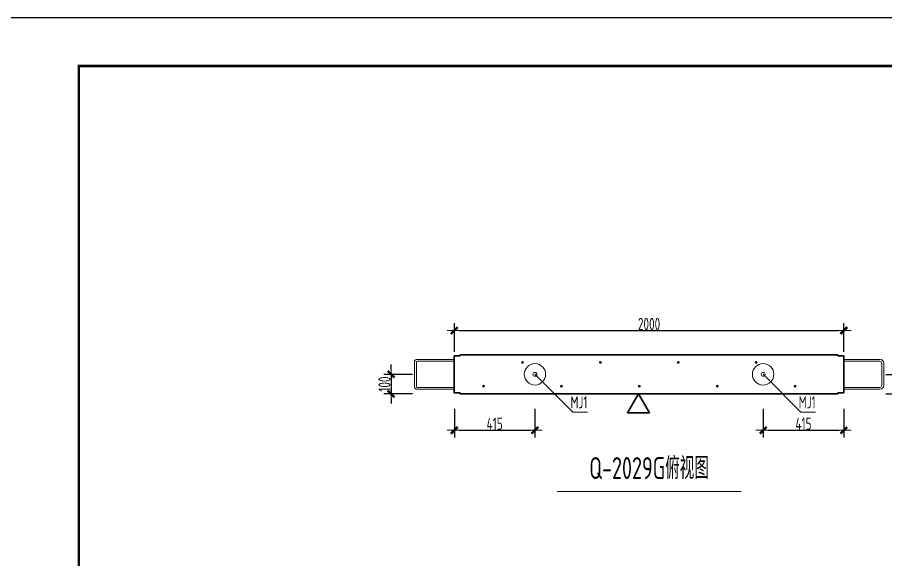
# Model space of a CAD drawing. Extents: x -85320 to 1679916, y -1321939 to 627.
# Drawn here: x 1499977 to 1517814, y -837018 to -825871 of the extents above; entities that cross this region are included whole.
import ezdxf
from ezdxf.enums import TextEntityAlignment as Align

# ---------------------------------------------------------------- set-up
doc = ezdxf.new("R2010")
doc.units = 0
doc.header["$LTSCALE"] = 1000
for name, color, linetype in [('BORDER', 7, 'Continuous'), ('打印线框', 7, 'Continuous'), ('拉模', 7, 'Continuous')]:
    doc.layers.add(name, color=color, linetype=linetype)
for name, color, linetype, lineweight in [('直线', 7, 'Continuous', 18), ('预制墙图名', 7, 'Continuous', 18), ('预制墙埋件', 8, 'Continuous', 18), ('预制墙墙身水平筋', 130, 'Continuous', 18), ('预制墙墙身纵向受力筋', 1, 'Continuous', 18), ('预制墙详图标注', 3, 'Continuous', 18), ('预制墙详图轮廓', 3, 'Continuous', 35)]:
    doc.layers.add(name, color=color, linetype=linetype, lineweight=lineweight)
doc.styles.add('样式 1', font='yjkeng.shx', dxfattribs={"width": 0.7, "bigfont": 'yjkchn.shx'})
doc.styles.add('样式 2', font='yjkeng.shx', dxfattribs={"width": 0.7, "bigfont": 'yjkchn.shx'})
doc.dimstyles.new('盈建科结构', dxfattribs={"dimscale": 100, "dimtxt": 2.5, "dimasz": 1, "dimexe": 1.5, "dimexo": 0.625, "dimgap": 0.1, "dimtad": 1, "dimdec": 0, "dimrnd": 1, "dimzin": 0, "dimdsep": 46, "dimtxsty": '样式 1', "dimblk": '_yjkbk', "dimblk1": 'ARCHTICK', "dimblk2": 'ARCHTICK', "dimcen": 0.09, "dimadec": 0, "dimazin": 0, "dimtfac": 1, "dimtdec": 4, "dimtix": 1, "dimtmove": 2, "dimatfit": 3, "dimfxl": 1, "dimtolj": 1, "dimtzin": 0, "dimarcsym": 0})

# ---------------------------------------------------------------- blocks, each defined once
blk = doc.blocks.new('_yjkbk')
blk.add_line((-1, 0), (1.5, 0))
blk.add_lwpolyline([(-0.7, -0.7, 0.5, 0.5, 0), (0.7, 0.7, 0.5, 0.5, 0)], format="xyseb")
blk = doc.blocks.new('*D1835')
at = {"layer": 'Defpoints', "color": 0, "transparency": 16777216}
for p in [(1508154, -833209), (1507654, -833609), (1508154, -833609)]:
    blk.add_point(p, dxfattribs=at)
at = {"layer": '预制墙详图标注', "color": 0, "lineweight": -2, "transparency": 16777216}
for p, q in [((1507654, -833109), (1507654, -833009)), ((1508091, -833209), (1507504, -833209)), ((1507654, -833209), (1507654, -833609)), ((1508091, -833609), (1507504, -833609)), ((1507654, -833709), (1507654, -833809))]:
    blk.add_line(p, q, dxfattribs=at)
at = {"layer": '预制墙详图标注', "color": 0, "lineweight": -2, "transparency": 16777216, "xscale": 100, "yscale": 100, "zscale": 100}
for p, rotation in [((1507654, -833209), 270), ((1507654, -833609), 90)]:
    blk.add_blockref('_yjkbk', p, dxfattribs=dict(at, rotation=rotation))
at = {"layer": '预制墙详图标注', "color": 0, "transparency": 16777216, "insert": (1507644, -833409), "char_height": 250, "attachment_point": 8, "rotation": 90, "style": '样式 1'}
blk.add_mtext('\\A1;100', dxfattribs=at)
blk = doc.blocks.new('_ArchTick')
at = {"color": 0, "linetype": 'ByBlock', "const_width": 0.4}
blk.add_lwpolyline([(-0.5, -0.5), (0.5, 0.5)], dxfattribs=at)
blk = doc.blocks.new('*D1836')
at = {"layer": 'Defpoints', "color": 0, "transparency": 16777216}
for p in [(1517754, -833209), (1517754, -833609), (1518254, -833609)]:
    blk.add_point(p, dxfattribs=at)
at = {"layer": '预制墙详图标注', "color": 0, "lineweight": -2, "transparency": 16777216}
for p, q in [((1518254, -833109), (1518254, -833009)), ((1517816, -833209), (1518404, -833209)), ((1518254, -833209), (1518254, -833609)), ((1517816, -833609), (1518404, -833609)), ((1518254, -833709), (1518254, -833809))]:
    blk.add_line(p, q, dxfattribs=at)
at = {"layer": '预制墙详图标注', "color": 0, "lineweight": -2, "transparency": 16777216, "xscale": 100, "yscale": 100, "zscale": 100}
for p, rotation in [((1518254, -833209), 270), ((1518254, -833609), 90)]:
    blk.add_blockref('_yjkbk', p, dxfattribs=dict(at, rotation=rotation))
at = {"layer": '预制墙详图标注', "color": 0, "transparency": 16777216, "insert": (1518244, -833409), "char_height": 250, "attachment_point": 8, "rotation": 90, "style": '样式 1'}
blk.add_mtext('\\A1;100', dxfattribs=at)
blk = doc.blocks.new('*D1837')
at = {"layer": 'Defpoints', "color": 0, "transparency": 16777216}
for p in [(1508954, -833859), (1510610, -833859), (1510610, -834359)]:
    blk.add_point(p, dxfattribs=at)
at = {"layer": '预制墙详图标注', "color": 0, "lineweight": -2, "transparency": 16777216}
for p, q in [((1508954, -833921), (1508954, -834509)), ((1510610, -833921), (1510610, -834509)), ((1509054, -834359), (1510510, -834359))]:
    blk.add_line(p, q, dxfattribs=at)
at = {"layer": '预制墙详图标注', "color": 0, "lineweight": -2, "transparency": 16777216, "xscale": 100, "yscale": 100, "zscale": 100, "rotation": 180}
blk.add_blockref('_yjkbk', (1508954, -834359), dxfattribs=at)
at = {"layer": '预制墙详图标注', "color": 0, "lineweight": -2, "transparency": 16777216, "xscale": 100, "yscale": 100, "zscale": 100}
blk.add_blockref('_yjkbk', (1510610, -834359), dxfattribs=at)
at = {"layer": '预制墙详图标注', "color": 0, "transparency": 16777216, "insert": (1509782, -834349), "char_height": 250, "attachment_point": 8, "style": '样式 1'}
blk.add_mtext('\\A1;415', dxfattribs=at)
blk = doc.blocks.new('*D1838')
at = {"layer": 'Defpoints', "color": 0, "transparency": 16777216}
for p in [(1515298, -833859), (1516954, -833859), (1516954, -834359)]:
    blk.add_point(p, dxfattribs=at)
at = {"layer": '预制墙详图标注', "color": 0, "lineweight": -2, "transparency": 16777216}
for p, q in [((1515298, -833921), (1515298, -834509)), ((1516954, -833921), (1516954, -834509)), ((1515398, -834359), (1516854, -834359))]:
    blk.add_line(p, q, dxfattribs=at)
at = {"layer": '预制墙详图标注', "color": 0, "lineweight": -2, "transparency": 16777216, "xscale": 100, "yscale": 100, "zscale": 100, "rotation": 180}
blk.add_blockref('_yjkbk', (1515298, -834359), dxfattribs=at)
at = {"layer": '预制墙详图标注', "color": 0, "lineweight": -2, "transparency": 16777216, "xscale": 100, "yscale": 100, "zscale": 100}
blk.add_blockref('_yjkbk', (1516954, -834359), dxfattribs=at)
at = {"layer": '预制墙详图标注', "color": 0, "transparency": 16777216, "insert": (1516126, -834349), "char_height": 250, "attachment_point": 8, "style": '样式 1'}
blk.add_mtext('\\A1;415', dxfattribs=at)
blk = doc.blocks.new('*D1839')
at = {"layer": 'Defpoints', "color": 0, "transparency": 16777216}
for p in [(1516954, -832309), (1508954, -832809), (1516954, -832809)]:
    blk.add_point(p, dxfattribs=at)
at = {"layer": '预制墙详图标注', "color": 0, "lineweight": -2, "transparency": 16777216}
for p, q in [((1508954, -832746), (1508954, -832159)), ((1516954, -832746), (1516954, -832159)), ((1509054, -832309), (1516854, -832309))]:
    blk.add_line(p, q, dxfattribs=at)
at = {"layer": '预制墙详图标注', "color": 0, "lineweight": -2, "transparency": 16777216, "xscale": 100, "yscale": 100, "zscale": 100, "rotation": 180}
blk.add_blockref('_yjkbk', (1508954, -832309), dxfattribs=at)
at = {"layer": '预制墙详图标注', "color": 0, "lineweight": -2, "transparency": 16777216, "xscale": 100, "yscale": 100, "zscale": 100}
blk.add_blockref('_yjkbk', (1516954, -832309), dxfattribs=at)
at = {"layer": '预制墙详图标注', "color": 0, "transparency": 16777216, "insert": (1512954, -832299), "char_height": 250, "attachment_point": 8, "style": '样式 1'}
blk.add_mtext('\\A1;2000', dxfattribs=at)
blk = doc.blocks.new('图框1')
at = {"layer": 'BORDER', "const_width": 50}
blk.add_lwpolyline([(1377779, -823089), (1377779, -783089), (1433679, -783089), (1433679, -823089)], close=True, dxfattribs=at)
blk = doc.blocks.new('闭口左')
at = {"layer": '预制墙墙身水平筋', "color": 4}
for p, q in [((1032894, -832503), (1032894, -832999)), ((1032934, -832503), (1032934, -832999))]:
    blk.add_line(p, q, dxfattribs=at)
at = {"layer": '预制墙墙身水平筋', "lineweight": 18}
for p, q in [((1032954, -832443), (1033714, -832443)), ((1032954, -832443), (1033714, -832443)), ((1032954, -832443), (1033714, -832443)), ((1032954, -832443), (1033714, -832443)), ((1032954, -832443), (1033714, -832443)), ((1032954, -832443), (1033714, -832443)), ((1032954, -832443), (1033714, -832443)), ((1032954, -832443), (1033714, -832443)), ((1032954, -832443), (1033714, -832443)), ((1032954, -832443), (1033714, -832443)), ((1032954, -832443), (1033714, -832443)), ((1032954, -832443), (1033714, -832443)), ((1032954, -832443), (1033714, -832443)), ((1032954, -832443), (1033714, -832443)), ((1032954, -832443), (1033714, -832443)), ((1033714, -832483), (1032954, -832483)), ((1033714, -832483), (1032954, -832483)), ((1033714, -832483), (1032954, -832483)), ((1033714, -832483), (1032954, -832483)), ((1033714, -832483), (1032954, -832483)), ((1033714, -832483), (1032954, -832483)), ((1033714, -832483), (1032954, -832483)), ((1033714, -832483), (1032954, -832483)), ((1033714, -832483), (1032954, -832483)), ((1033714, -832483), (1032954, -832483)), ((1033714, -832483), (1032954, -832483)), ((1033714, -832483), (1032954, -832483)), ((1033714, -832483), (1032954, -832483)), ((1033714, -832483), (1032954, -832483)), ((1033714, -832483), (1032954, -832483)), ((1032954, -833019), (1033714, -833019)), ((1033714, -833059), (1032954, -833059))]:
    blk.add_line(p, q, dxfattribs=at)
for centre, radius, start, end in [((1032954, -832503), 60, 90, 180), ((1032954, -832503), 60, 90, 180), ((1032954, -832503), 60, 90, 180), ((1032954, -832503), 60, 90, 180), ((1032954, -832503), 60, 90, 180), ((1032954, -832503), 60, 90, 180), ((1032954, -832503), 60, 90, 180), ((1032954, -832503), 60, 90, 180), ((1032954, -832503), 60, 90, 180), ((1032954, -832503), 60, 90, 180), ((1032954, -832503), 60, 90, 180), ((1032954, -832503), 60, 90, 180), ((1032954, -832503), 60, 90, 180), ((1032954, -832503), 60, 90, 180), ((1032954, -832503), 20, 90, 180), ((1032954, -832503), 20, 90, 180), ((1032954, -832503), 20, 90, 180), ((1032954, -832503), 20, 90, 180), ((1032954, -832503), 20, 90, 180), ((1032954, -832503), 20, 90, 180), ((1032954, -832503), 20, 90, 180), ((1032954, -832503), 20, 90, 180), ((1032954, -832503), 20, 90, 180), ((1032954, -832503), 20, 90, 180), ((1032954, -832503), 20, 90, 180), ((1032954, -832503), 20, 90, 180), ((1032954, -832503), 20, 90, 180), ((1032954, -832503), 20, 90, 180), ((1032954, -832999), 60, 180, 270), ((1032954, -832999), 20, 180, 270)]:
    blk.add_arc(centre, radius, start, end, dxfattribs=at)
blk = doc.blocks.new('闭口右')
at = {"layer": '预制墙墙身水平筋', "lineweight": 18}
for p, q in [((1039314, -832443), (1040058, -832443)), ((1039314, -832443), (1040058, -832443)), ((1039314, -832443), (1040058, -832443)), ((1039314, -832443), (1040058, -832443)), ((1039314, -832443), (1040058, -832443)), ((1039314, -832443), (1040058, -832443)), ((1039314, -832443), (1040058, -832443)), ((1039314, -832443), (1040058, -832443)), ((1039314, -832443), (1040058, -832443)), ((1039314, -832443), (1040058, -832443)), ((1039314, -832443), (1040058, -832443)), ((1039314, -832443), (1040058, -832443)), ((1039314, -832443), (1040058, -832443)), ((1039314, -832443), (1040058, -832443)), ((1039314, -832443), (1040058, -832443)), ((1040058, -832483), (1039314, -832483)), ((1040058, -832483), (1039314, -832483)), ((1040058, -832483), (1039314, -832483)), ((1040058, -832483), (1039314, -832483)), ((1040058, -832483), (1039314, -832483)), ((1040058, -832483), (1039314, -832483)), ((1040058, -832483), (1039314, -832483)), ((1040058, -832483), (1039314, -832483)), ((1040058, -832483), (1039314, -832483)), ((1040058, -832483), (1039314, -832483)), ((1040058, -832483), (1039314, -832483)), ((1040058, -832483), (1039314, -832483)), ((1040058, -832483), (1039314, -832483)), ((1040058, -832483), (1039314, -832483)), ((1040058, -832483), (1039314, -832483)), ((1040094, -832548), (1040094, -832519)), ((1040094, -832548), (1040094, -832519)), ((1040094, -832548), (1040094, -832519)), ((1040094, -832548), (1040094, -832519)), ((1040094, -832548), (1040094, -832519)), ((1040094, -832548), (1040094, -832519)), ((1040094, -832548), (1040094, -832519)), ((1040094, -832548), (1040094, -832519)), ((1040094, -832548), (1040094, -832519)), ((1040094, -832548), (1040094, -832519)), ((1040094, -832548), (1040094, -832519)), ((1040094, -832548), (1040094, -832519)), ((1040094, -832548), (1040094, -832519)), ((1040094, -832548), (1040094, -832519)), ((1040094, -832548), (1040094, -832519)), ((1040134, -832519), (1040134, -832548)), ((1040134, -832519), (1040134, -832548)), ((1040134, -832519), (1040134, -832548)), ((1040134, -832519), (1040134, -832548)), ((1040134, -832519), (1040134, -832548)), ((1040134, -832519), (1040134, -832548)), ((1040134, -832519), (1040134, -832548)), ((1040134, -832519), (1040134, -832548)), ((1040134, -832519), (1040134, -832548)), ((1040134, -832519), (1040134, -832548)), ((1040134, -832519), (1040134, -832548)), ((1040134, -832519), (1040134, -832548)), ((1040134, -832519), (1040134, -832548)), ((1040134, -832519), (1040134, -832548)), ((1040134, -832519), (1040134, -832548)), ((1039314, -833019), (1040058, -833019)), ((1039314, -833019), (1040058, -833019)), ((1039314, -833019), (1040058, -833019)), ((1039314, -833019), (1040058, -833019)), ((1039314, -833019), (1040058, -833019)), ((1039314, -833019), (1040058, -833019)), ((1039314, -833019), (1040058, -833019)), ((1039314, -833019), (1040058, -833019)), ((1039314, -833019), (1040058, -833019)), ((1039314, -833019), (1040058, -833019)), ((1039314, -833019), (1040058, -833019)), ((1039314, -833019), (1040058, -833019)), ((1039314, -833019), (1040058, -833019)), ((1039314, -833019), (1040058, -833019)), ((1039314, -833019), (1040058, -833019)), ((1040058, -833059), (1039314, -833059))]:
    blk.add_line(p, q, dxfattribs=at)
at = {"layer": '预制墙墙身水平筋', "color": 4}
for p, q in [((1040094, -832519), (1040094, -832982)), ((1040134, -832519), (1040134, -832982))]:
    blk.add_line(p, q, dxfattribs=at)
at = {"layer": '预制墙墙身水平筋', "lineweight": 18}
for centre, radius, start, end in [((1040058, -832519), 76.6, 360, 90), ((1040058, -832519), 76.6, 360, 90), ((1040058, -832519), 76.6, 360, 90), ((1040058, -832519), 76.6, 360, 90), ((1040058, -832519), 76.6, 360, 90), ((1040058, -832519), 76.6, 360, 90), ((1040058, -832519), 76.6, 360, 90), ((1040058, -832519), 76.6, 360, 90), ((1040058, -832519), 76.6, 360, 90), ((1040058, -832519), 76.6, 360, 90), ((1040058, -832519), 76.6, 360, 90), ((1040058, -832519), 76.6, 360, 90), ((1040058, -832519), 76.6, 360, 90), ((1040058, -832519), 76.6, 360, 90), ((1040058, -832519), 36.6, 360, 90), ((1040058, -832519), 36.6, 360, 90), ((1040058, -832519), 36.6, 360, 90), ((1040058, -832519), 36.6, 360, 90), ((1040058, -832519), 36.6, 360, 90), ((1040058, -832519), 36.6, 360, 90), ((1040058, -832519), 36.6, 360, 90), ((1040058, -832519), 36.6, 360, 90), ((1040058, -832519), 36.6, 360, 90), ((1040058, -832519), 36.6, 360, 90), ((1040058, -832519), 36.6, 360, 90), ((1040058, -832519), 36.6, 360, 90), ((1040058, -832519), 36.6, 360, 90), ((1040058, -832519), 36.6, 360, 90), ((1040058, -832982), 36.6, 270, 0), ((1040058, -832982), 76.6, 270, 0), ((1040058, -832982), 36.6, 270, 0), ((1040058, -832982), 76.6, 270, 0), ((1040058, -832982), 36.6, 270, 0), ((1040058, -832982), 76.6, 270, 0), ((1040058, -832982), 36.6, 270, 0), ((1040058, -832982), 76.6, 270, 0), ((1040058, -832982), 36.6, 270, 0), ((1040058, -832982), 76.6, 270, 0), ((1040058, -832982), 36.6, 270, 0), ((1040058, -832982), 76.6, 270, 0), ((1040058, -832982), 36.6, 270, 0), ((1040058, -832982), 76.6, 270, 0), ((1040058, -832982), 36.6, 270, 0), ((1040058, -832982), 76.6, 270, 0), ((1040058, -832982), 36.6, 270, 0), ((1040058, -832982), 76.6, 270, 0), ((1040058, -832982), 36.6, 270, 0), ((1040058, -832982), 76.6, 270, 0), ((1040058, -832982), 36.6, 270, 0), ((1040058, -832982), 76.6, 270, 0), ((1040058, -832982), 36.6, 270, 0), ((1040058, -832982), 76.6, 270, 0), ((1040058, -832982), 36.6, 270, 0), ((1040058, -832982), 76.6, 270, 0), ((1040058, -832982), 36.6, 270, 0), ((1040058, -832982), 76.6, 270, 0)]:
    blk.add_arc(centre, radius, start, end, dxfattribs=at)

msp = doc.modelspace()

# ---------------------------------------------------------------- linework, layer by layer
at = {"layer": '打印线框', "color": 1}
msp.add_lwpolyline([(1498739.784, -867870.959), (1498739.784, -825870.959), (1558139.784, -825870.959), (1558139.784, -867870.959)], close=True, dxfattribs=at)
at = {"layer": '直线', "lineweight": 18}
for points in [[(1510609.684, -833208.636), (1511384.684, -833983.636), (1511687.568, -833983.636)], [(1515297.684, -833208.636), (1516072.684, -833983.636), (1516375.568, -833983.636)]]:
    msp.add_lwpolyline(points, dxfattribs=at)
at = {"layer": '预制墙图名', "lineweight": 18}
msp.add_line((1511064.424, -835618.636), (1514842.943, -835618.636), dxfattribs=at)
at = {"layer": '预制墙埋件', "lineweight": 18}
for centre, radius in [((1510609.684, -833208.636), 220), ((1515297.684, -833208.636), 220), ((1510609.684, -833208.636), 40), ((1515297.684, -833208.636), 40)]:
    msp.add_circle(centre, radius, dxfattribs=at)
at = {"layer": '预制墙墙身纵向受力筋', "lineweight": 18, "const_width": 28}
for points in [[(1510367.684, -832964.636, 1), (1510339.684, -832964.636, 1)], [(1511967.684, -832964.636, 1), (1511939.684, -832964.636, 1)], [(1513567.684, -832964.636, 1), (1513539.684, -832964.636, 1)], [(1515167.684, -832964.636, 1), (1515139.684, -832964.636, 1)], [(1509567.684, -833452.636, 1), (1509539.684, -833452.636, 1)], [(1511167.684, -833452.636, 1), (1511139.684, -833452.636, 1)], [(1512767.684, -833452.636, 1), (1512739.684, -833452.636, 1)], [(1514367.684, -833452.636, 1), (1514339.684, -833452.636, 1)], [(1515967.684, -833452.636, 1), (1515939.684, -833452.636, 1)]]:
    msp.add_lwpolyline(points, format="xyb", close=True, dxfattribs=at)
at = {"layer": '预制墙详图标注', "lineweight": 35}
for p, q in [((1512734.684, -833608.636), (1512509.684, -833998.347)), ((1512734.684, -833608.636), (1512959.684, -833998.347)), ((1512509.684, -833998.347), (1512959.684, -833998.347))]:
    msp.add_line(p, q, dxfattribs=at)
at = {"layer": '预制墙详图轮廓', "lineweight": 35}
for p, q in [((1508953.684, -833588.636), (1508953.684, -832828.636)), ((1508953.684, -832828.636), (1509073.684, -832828.636)), ((1509073.684, -832808.636), (1516833.684, -832808.636)), ((1509073.684, -832828.636), (1509073.684, -832808.636)), ((1516833.684, -832808.636), (1516833.684, -832828.636)), ((1516833.684, -832828.636), (1516953.684, -832828.636)), ((1516953.684, -832828.636), (1516953.684, -833588.636)), ((1509073.684, -833588.636), (1508953.684, -833588.636)), ((1509073.684, -833608.636), (1509073.684, -833588.636)), ((1509073.684, -833608.636), (1516833.684, -833608.636)), ((1516953.684, -833588.636), (1516833.684, -833588.636)), ((1516833.684, -833588.636), (1516833.684, -833608.636))]:
    msp.add_line(p, q, dxfattribs=at)

# ---------------------------------------------------------------- block references
at = {"layer": '拉模', "color": 3}
msp.add_blockref('图框1', (123460.835, -43782.265), dxfattribs=at)
at = {"layer": '预制墙墙身水平筋', "color": 4}
for name, p in [('闭口左', (475239.313, -457.788)), ('闭口右', (477639.313, -457.788))]:
    msp.add_blockref(name, p, dxfattribs=at)

# ---------------------------------------------------------------- texts
at = {"layer": '直线', "linetype": 'Continuous', "style": '样式 1', "width": 0.7}
for p in [(1511687.568, -833983.636), (1516375.568, -833983.636)]:
    msp.add_text('MJ1', height=250, dxfattribs=at).set_placement(p, align=Align.BOTTOM_RIGHT)
at = {"layer": '预制墙图名', "linetype": 'Continuous', "style": '样式 2', "width": 0.7}
msp.add_text('Q-2029G俯视图', height=450, dxfattribs=at).set_placement((1512953.684, -835495.854), align=Align.BOTTOM_CENTER)

# ---------------------------------------------------------------- dimensions: what is measured, and where the dimension line sits
at = {"layer": '预制墙详图标注'}
for p1, p2, distance, picture, middle in [((1508953.684, -832808.636), (1516953.684, -832808.636), 500, '*D1839', (1512953.684, -832173.636)), ((1508153.684, -833208.636), (1508153.684, -833608.636), -500, '*D1835', (1507518.684, -833408.636)), ((1517753.684, -833208.636), (1517753.684, -833608.636), 500, '*D1836', (1518118.684, -833408.636)), ((1508953.684, -833858.636), (1510609.684, -833858.636), -500, '*D1837', (1509781.684, -834223.636)), ((1515297.684, -833858.636), (1516953.684, -833858.636), -500, '*D1838', (1516125.684, -834223.636))]:
    dim = msp.add_aligned_dim(p1=p1, p2=p2, distance=distance, dimstyle='盈建科结构', override={"dimscale": 100, "dimtxt": 2.5, "dimasz": 1, "dimexe": 1.5, "dimexo": 0.625, "dimgap": 0.1, "dimtad": 1, "dimlfac": 0.25, "dimrnd": 5, "dimdle": 0, "dimtix": 1, "dimfxlon": 0}, dxfattribs=at)
    dim.commit()
    dim.dimension.update_dxf_attribs({"geometry": picture, "text_midpoint": middle})

doc.saveas('drawing.dxf')
